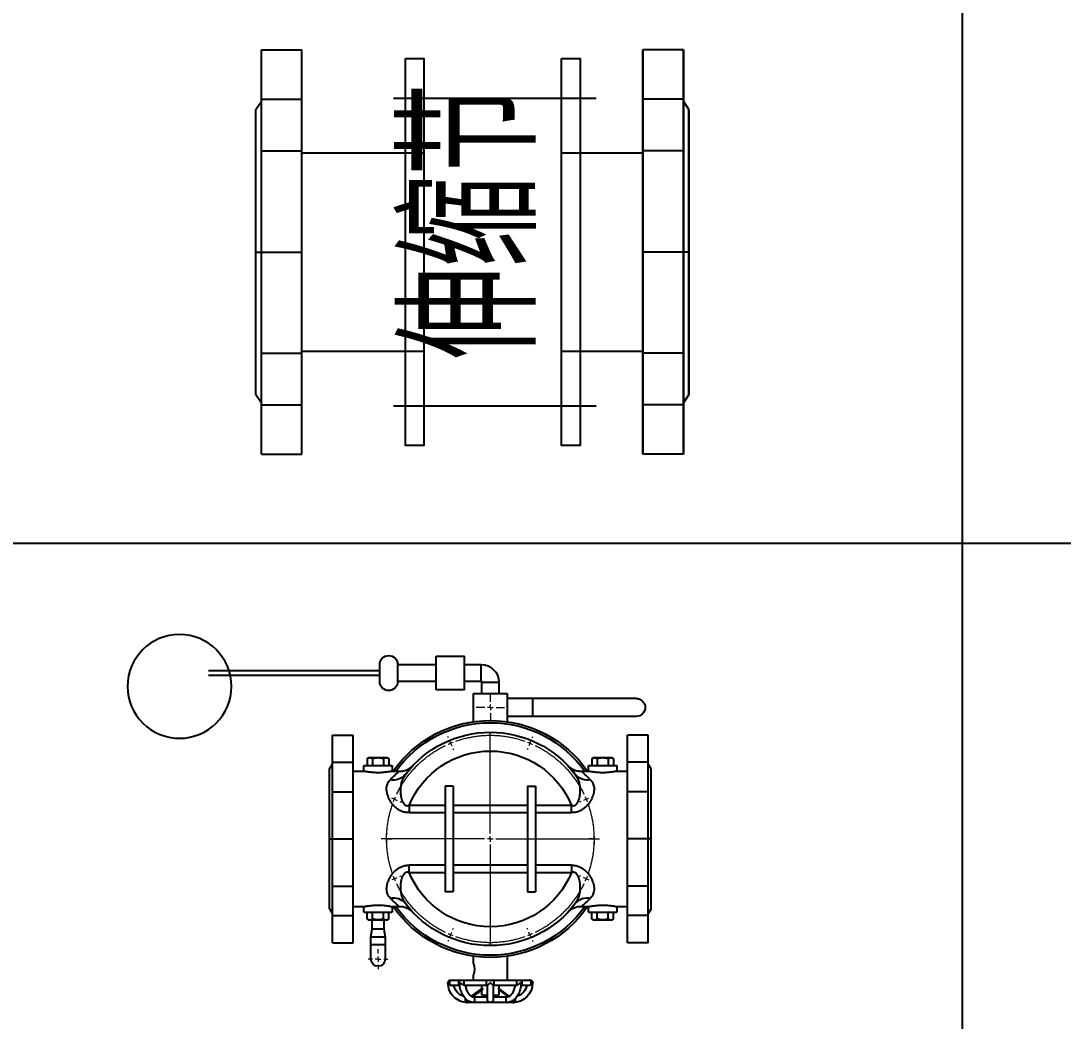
# Model space of a CAD drawing. Header units: millimetres. Extents: x 10779125 to 11142123, y -372083 to -144871.
# Drawn here: x 11049985 to 11052026, y -312486 to -310526 of the extents above; entities that cross this region are included whole.
import ezdxf

# ---------------------------------------------------------------- set-up
doc = ezdxf.new("R2010")
doc.units = ezdxf.units.MM
doc.header["$LTSCALE"] = 1000
doc.header["$MEASUREMENT"] = 0
doc.linetypes.add('CENTER', pattern=[2.9, 2.5, -0.2, 0, -0.2])
doc.linetypes.add('CENTERX2', pattern=[0.4, 0.25, -0.05, 0.05, -0.05])
doc.layers.get('0').update_dxf_attribs({"color": 255, "linetype": 'CONTINUOUS'})
for name, color, linetype in [('1', 255, 'CONTINUOUS'), ('1轮廓实线层', 7, 'CONTINUOUS'), ('3中心线层', 1, 'CENTER'), ('6文字层', 3, 'CONTINUOUS')]:
    doc.layers.add(name, color=color, linetype=linetype)
doc.styles.add('AAAASZSY', font='aaaaszsysim.shx', dxfattribs={"width": 0.75, "bigfont": 'aaaaszsyfs.shx'})

# ---------------------------------------------------------------- blocks, each defined once
blk = doc.blocks.new('DN100法兰侧视图')
at = {"layer": '1'}
for p, q in [((-22, 110), (0, 110)), ((-22, 110), (-22, -110)), ((0, 110), (0, -110)), ((-25, 77.5), (-22, 82)), ((-25, 77.5), (-25, -77.5)), ((-22, 55), (0, 55)), ((-22, -55), (0, -55)), ((-25, -77.5), (-22, -82)), ((-22, -110), (0, -110))]:
    blk.add_line(p, q, dxfattribs=at)
at = {"layer": '3中心线层'}
for p, q in [((-22, 83.15), (0, 83.15)), ((-25, 0), (0, 0)), ((-22, -83.15), (0, -83.15))]:
    blk.add_line(p, q, dxfattribs=at)
blk = doc.blocks.new('SW_CENTERMARKSYMBOL_3')
at = {"color": 0, "linetype": 'Continuous', "lineweight": 0}
for p, q in [((17.58, -39.94), (17.58, 4.75)), ((-0.96, 2.31), (-1.23, 2.97)), ((0, 0), (-0.48, 1.15)), ((0, 0), (0.48, -1.15)), ((35.16, 0), (34.68, -1.15)), ((35.16, 0), (35.64, 1.15)), ((36.12, 2.31), (36.39, 2.97)), ((0.96, -2.31), (1.23, -2.97)), ((34.2, -2.31), (33.93, -2.97)), ((-27.17, -23.9), (-27.83, -23.63)), ((-24.86, -24.86), (-26.02, -24.38)), ((-24.86, -24.86), (-23.71, -25.34)), ((-22.55, -25.82), (-21.89, -26.09)), ((57.71, -25.82), (57.05, -26.09)), ((60.02, -24.86), (58.87, -25.34)), ((60.02, -24.86), (61.18, -24.38)), ((62.33, -23.9), (62.99, -23.63)), ((17.58, -42.44), (17.58, -41.19)), ((15.08, -42.44), (-29.61, -42.44)), ((17.58, -42.44), (16.33, -42.44)), ((17.58, -42.44), (17.58, -43.69)), ((17.58, -42.44), (18.83, -42.44)), ((17.58, -44.94), (17.58, -89.63)), ((20.08, -42.44), (64.77, -42.44)), ((-24.86, -60.02), (-23.71, -59.54)), ((-22.55, -59.06), (-21.89, -58.79)), ((57.71, -59.06), (57.05, -58.79)), ((60.02, -60.02), (58.87, -59.54)), ((-27.17, -60.98), (-27.83, -61.25)), ((-24.86, -60.02), (-26.02, -60.5)), ((60.02, -60.02), (61.18, -60.5)), ((62.33, -60.98), (62.99, -61.25)), ((0.96, -82.57), (1.23, -81.91)), ((34.2, -82.57), (33.93, -81.91)), ((-0.96, -87.19), (-1.23, -87.86)), ((0, -84.88), (-0.48, -86.04)), ((0, -84.88), (0.48, -83.73)), ((35.16, -84.88), (34.68, -83.73)), ((35.16, -84.88), (35.64, -86.04)), ((36.12, -87.19), (36.39, -87.86))]:
    blk.add_line(p, q, dxfattribs=at)
for start, end in [(112.5, 114.0591), (110.9409, 112.5), (67.5, 69.0591), (65.9409, 67.5), (157.5, 159.0591), (155.9409, 157.5), (22.5, 24.0591), (20.9409, 22.5), (200.9409, 202.5), (337.5, 339.0591), (202.5, 204.0591), (335.9409, 337.5), (245.9409, 247.5), (247.5, 249.0591), (290.9409, 292.5), (292.5, 294.0591)]:
    blk.add_arc((17.58, -42.44), 45.94, start, end, dxfattribs=at)
at = {"color": 0, "linetype": 'CENTERX2', "lineweight": 0}
for start, end in [(70.6181, 109.3819), (115.6181, 154.3819), (25.6181, 64.3819), (160.6181, 199.3819), (340.6181, 19.3819), (205.6181, 244.3819), (295.6181, 334.3819), (250.6181, 289.3819)]:
    blk.add_arc((17.58, -42.44), 45.94, start, end, dxfattribs=at)
blk = doc.blocks.new('SW_CENTERMARKSYMBOL_4')
at = {"color": 0, "linetype": 'Continuous', "lineweight": 0}
for p, q in [((-1.25, 0), (-2.34375, 0)), ((0, 0), (-1.25, 0)), ((0, 1.25), (0, 2.34375)), ((0, 0), (0, 1.25)), ((0, 0), (0, -1.25)), ((0, 0), (1.25, 0)), ((1.25, 0), (2.34375, 0)), ((0, -1.25), (0, -2.34375))]:
    blk.add_line(p, q, dxfattribs=at)
blk = doc.blocks.new('SW_CENTERMARKSYMBOL_5')
at = {"color": 0, "linetype": 'Continuous', "lineweight": 0}
for p, q in [((-1.25, 0), (-2.34375, 0)), ((0, 0), (-1.25, 0)), ((0, 1.25), (0, 2.34375)), ((0, 0), (0, 1.25)), ((0, 0), (0, -1.25)), ((0, 0), (1.25, 0)), ((1.25, 0), (2.34375, 0)), ((0, -1.25), (0, -2.34375))]:
    blk.add_line(p, q, dxfattribs=at)
blk = doc.blocks.new('SW_CENTERMARKSYMBOL_6')
at = {"color": 0, "linetype": 'Continuous', "lineweight": 0}
for p, q in [((0, 2.5), (0, 6.25)), ((-2.5, 0), (-6.25, 0)), ((0, 0), (-1.25, 0)), ((0, 0), (0, 1.25)), ((0, 0), (0, -1.25)), ((0, 0), (1.25, 0)), ((2.5, 0), (6.25, 0)), ((0, -2.5), (0, -6.25))]:
    blk.add_line(p, q, dxfattribs=at)
blk = doc.blocks.new('SW_CENTERMARKSYMBOL_7')
at = {"color": 0, "linetype": 'Continuous', "lineweight": 0}
for p, q in [((-2.5, 0), (-4.4, 0)), ((0, 0), (-1.25, 0)), ((0, 2.5), (0, 4.4)), ((0, 0), (0, 1.25)), ((0, 0), (0, -1.25)), ((0, 0), (1.25, 0)), ((2.5, 0), (4.4, 0)), ((0, -2.5), (0, -4.4))]:
    blk.add_line(p, q, dxfattribs=at)
blk = doc.blocks.new('DN80法兰侧视图')
at = {"layer": '1'}
for p, q in [((-20, 100), (0, 100)), ((-20, 100), (-20, -100)), ((0, 100), (0, -100)), ((-23, 67.5), (-20, 72)), ((-23, 67.5), (-23, -67.5)), ((-20, 45.5), (0, 45.5)), ((-20, -45.5), (0, -45.5)), ((-23, -67.5), (-20, -72)), ((-20, -100), (0, -100))]:
    blk.add_line(p, q, dxfattribs=at)
at = {"layer": '3中心线层'}
for p, q in [((-20, 73.9), (0, 73.9)), ((-23, 0), (0, 0)), ((-23, 0), (0, 0)), ((-20, -73.9), (0, -73.9))]:
    blk.add_line(p, q, dxfattribs=at)
blk = doc.blocks.new('DN100遥控浮球阀')
at = {"color": 7, "linetype": 'Continuous', "lineweight": 25}
for p, q in [((55.9, 198.9), (25.2, 198.9)), ((25.2, 162.1), (25.2, 198.9)), ((55.9, 162.1), (55.9, 198.9)), ((25.2, 189.7), (6.8, 189.7)), ((97.6, 189.7), (55.9, 189.7)), ((97.6, 171.3), (97.6, 189.7)), ((117.3, 171.3), (117.3, 189.7)), ((303.4, 183.3), (117.3, 183.3)), ((-12.3, 170.7), (-12.3, 158.4)), ((6.1, 158.4), (6.1, 170.7)), ((6.8, 171.3), (25.2, 171.3)), ((55.9, 171.3), (97.6, 171.3)), ((117.3, 177.8), (303.4, 177.8)), ((25.2, 162.1), (55.9, 162.1)), ((-161.7, 152.9), (-48.8, 152.9)), ((-48.8, 152.9), (-48.8, 133.2)), ((-48.8, 152.9), (-21.5, 152.9)), ((-21.5, 158.4), (-21.5, 127.7)), ((15.4, 158.4), (-21.5, 158.4)), ((-21.5, 152.9), (-21.5, 133.2)), ((15.4, 127.7), (15.4, 158.4)), ((-161.7, 133.2), (-48.8, 133.2)), ((-48.8, 133.2), (-21.5, 133.2)), ((-20.8, 127.7), (-21.5, 127.7)), ((15.4, 127.7), (14.7, 127.7)), ((-140.7, 79.8), (-140.7, 73.7)), ((-109.8, 79.8), (-140.7, 79.8)), ((-135.6, 88.1), (-137.2, 87)), ((-137.2, 87), (-137.2, 79.8)), ((-135.6, 88.1), (-134.2, 88.1)), ((-134.2, 88.1), (-125.3, 88.1)), ((-131.2, 87), (-131.2, 79.8)), ((-125.3, 88.1), (-116.3, 88.1)), ((-119.3, 87), (-119.3, 79.8)), ((-116.3, 88.1), (-114.9, 88.1)), ((-113.4, 87), (-114.9, 88.1)), ((-113.4, 87), (-113.4, 79.8)), ((-109.8, 73.7), (-109.8, 79.8)), ((103.6, 79.8), (103.6, 73.7)), ((134.6, 79.8), (103.6, 79.8)), ((108.8, 88.1), (107.2, 87)), ((107.2, 87), (107.2, 79.8)), ((108.8, 88.1), (110.2, 88.1)), ((110.2, 88.1), (119.1, 88.1)), ((113.2, 87), (113.2, 79.8)), ((119.1, 88.1), (128.1, 88.1)), ((125.1, 87), (125.1, 79.8)), ((128.1, 88.1), (129.4, 88.1)), ((131, 87), (129.4, 88.1)), ((131, 87), (131, 79.8)), ((134.6, 73.7), (134.6, 79.8)), ((-140.7, 73.7), (-152.1, 73.7)), ((-101.9, 73.7), (-109.8, 73.7)), ((103.7, 73.7), (95.8, 73.7)), ((146, 73.7), (134.6, 73.7)), ((-43.6, 57.4), (-52.2, 57.4)), ((-52.2, 57.4), (-52.2, -57.4)), ((-43.6, 57.4), (-43.6, -57.4)), ((37.5, 57.4), (37.5, -57.4)), ((37.5, 57.4), (46.1, 57.4)), ((46.1, 57.4), (46.1, -57.4)), ((-91.4, 28.6), (-91.4, 36.5)), ((-91.4, 36.5), (-52.2, 36.5)), ((-43.6, 36.5), (37.5, 36.5)), ((46.1, 36.5), (85.3, 36.5)), ((85.3, 36.5), (85.3, 28.6)), ((-52.2, 28.6), (-91.4, 28.6)), ((37.5, 28.6), (-43.6, 28.6)), ((85.3, 28.6), (46.1, 28.6)), ((-91.4, -28.6), (-52.2, -28.6)), ((-91.4, -28.6), (-91.4, -36.5)), ((-43.6, -28.6), (37.5, -28.6)), ((46.1, -28.6), (85.3, -28.6)), ((85.3, -36.5), (85.3, -28.6)), ((-52.2, -36.5), (-91.4, -36.5)), ((37.5, -36.5), (-43.6, -36.5)), ((85.3, -36.5), (46.1, -36.5)), ((-43.6, -57.4), (-52.2, -57.4)), ((37.5, -57.4), (46.1, -57.4)), ((-152.1, -73.7), (-140.7, -73.7)), ((-140.7, -73.7), (-140.7, -79.8)), ((-109.8, -73.7), (-102, -73.7)), ((-109.8, -79.8), (-109.8, -73.7)), ((95.8, -73.7), (103.7, -73.7)), ((103.6, -73.7), (103.6, -79.8)), ((134.6, -73.7), (146, -73.7)), ((134.6, -79.8), (134.6, -73.7)), ((-109.8, -79.8), (-140.7, -79.8)), ((-137.2, -87), (-137.2, -79.8)), ((-137.2, -87), (-135.6, -88.1)), ((-134.2, -88.1), (-135.6, -88.1)), ((-125.3, -88.1), (-134.2, -88.1)), ((-131.2, -87), (-131.2, -79.8)), ((-116.3, -88.1), (-125.3, -88.1)), ((-119.3, -87), (-119.3, -79.8)), ((-114.9, -88.1), (-116.3, -88.1)), ((-114.9, -88.1), (-113.4, -87)), ((-113.4, -87), (-113.4, -79.8)), ((134.6, -79.8), (103.6, -79.8)), ((107.2, -87), (107.2, -79.8)), ((107.2, -87), (108.8, -88.1)), ((110.2, -88.1), (108.8, -88.1)), ((119.1, -88.1), (110.2, -88.1)), ((112.7, -88.1), (112.7, -98.3)), ((113.2, -87), (113.2, -79.8)), ((128.1, -88.1), (119.1, -88.1)), ((125.1, -87), (125.1, -79.8)), ((125.6, -98.3), (125.6, -88.1)), ((129.4, -88.1), (128.1, -88.1)), ((129.4, -88.1), (131, -87)), ((131, -87), (131, -79.8)), ((112.7, -98.3), (111.4, -106.6)), ((112.7, -98.3), (125.6, -98.3)), ((126.9, -106.6), (125.6, -98.3)), ((111.4, -106.6), (111.4, -114.8)), ((126.9, -106.6), (111.4, -106.6)), ((126.9, -114.8), (126.9, -106.6)), ((111.4, -114.8), (111.4, -130.8)), ((126.9, -130.8), (126.9, -114.8)), ((-21.5, -127.6), (-21.5, -153.5)), ((15.4, -135.7), (15.4, -127.6)), ((-45.2, -153.5), (-46.1, -153.5)), ((-34.4, -153.5), (-45.2, -153.5)), ((-31.2, -153.5), (-34.4, -153.5)), ((-5.3, -153.5), (-31.2, -153.5)), ((-0.8, -153.5), (-5.3, -153.5)), ((25.1, -153.5), (-0.8, -153.5)), ((15.4, -153.5), (15.4, -147.9)), ((28.3, -153.5), (25.1, -153.5)), ((39, -153.5), (28.3, -153.5)), ((39.9, -153.5), (39, -153.5)), ((-44.7, -159.6), (-36.3, -159.6)), ((-30.5, -159.6), (-6.1, -159.6)), ((-23.5, -171.1), (-11.8, -162.4)), ((-11.8, -163.8), (-22.2, -171.6)), ((-12.3, -159.6), (-12.3, -162.7)), ((-12.3, -164.2), (-12.3, -170.1)), ((-11.8, -162.4), (-11.8, -163.8)), ((-6.1, -159.5), (-6.1, -174.8)), ((0, -174.8), (0, -159.3)), ((0, -159.6), (24.4, -159.6)), ((5.6, -162.4), (5.6, -163.8)), ((17.3, -171.1), (5.6, -162.4)), ((5.6, -163.8), (16, -171.6)), ((6.1, -162.7), (6.1, -159.6)), ((6.1, -170.1), (6.1, -164.2)), ((30, -159.6), (38.6, -159.6)), ((-27.6, -178.1), (-20.4, -178.1)), ((-6.1, -171.9), (-20.5, -171.9)), ((-20.4, -178.1), (-3, -178.1)), ((-6.1, -170.1), (-12.3, -170.1)), ((-3, -178.1), (14.3, -178.1)), ((6.1, -170.1), (0, -170.1)), ((14.3, -171.9), (0, -171.9)), ((14.3, -178.1), (21.5, -178.1))]:
    blk.add_line(p, q, dxfattribs=at)
at = {"color": 8, "linetype": 'Continuous', "lineweight": 25}
for p, q in [((6.8, 171.3), (6.8, 189.7)), ((6.1, 170.7), (-12.3, 170.7)), ((126.9, -114.8), (111.4, -114.8))]:
    blk.add_line(p, q, dxfattribs=at)
at = {"color": 8, "linetype": 'Continuous', "lineweight": 25, "flags": 128}
for points in [[(-46.1, -159.4), (-46.8, -158.8), (-47.3, -157.8), (-47.5, -156.7), (-47.3, -155.5), (-46.9, -154.5), (-46.2, -153.8), (-45.4, -153.5), (-45.2, -153.5)], [(-6.1, -159.4), (-6.8, -158.8), (-7.2, -157.8), (-7.4, -156.7), (-7.3, -155.5), (-6.9, -154.5), (-6.2, -153.8), (-5.5, -153.5), (-5.3, -153.5)], [(0, -159.4), (0.6, -158.8), (1.1, -157.8), (1.2, -156.7), (1.1, -155.5), (0.7, -154.5), (0.1, -153.8), (-0.6, -153.5), (-0.8, -153.5)], [(39.9, -159.4), (40.6, -158.8), (41.1, -157.8), (41.3, -156.7), (41.2, -155.5), (40.7, -154.5), (40.1, -153.8), (39.2, -153.5), (39, -153.5)]]:
    blk.add_lwpolyline(points, dxfattribs=at)
at = {"color": 7, "linetype": 'Continuous', "lineweight": 25}
blk.add_circle((335.1, 166), 56.5, dxfattribs=at)
for centre, radius, start, end in [((107.5, 189.7), 9.82, 0, 180), ((6.8, 170.7), 19, 90, 180), ((6.8, 170.7), 0.614, 90, 180), ((107.5, 171.3), 9.82, 180, 0), ((-161.7, 143.1), 9.82, 90, 180), ((-161.7, 143.1), 9.82, 180, 270), ((-3.1, 0), 128.9, 90, 145.1501), ((-3.1, 0), 126.5, 90, 144.3717), ((-3.1, 0), 128.9, 34.8499, 90), ((-3.1, 0), 126.5, 35.6283, 90), ((-3.1, 0), 116.1, 37.0393, 142.9607), ((-3.1, 0), 95.6, 22.4575, 157.5425), ((-108.4, 80.4), 16.4, 257.048, 320.4653), ((102.2, 80.4), 16.4, 219.5347, 282.952), ((-3.1, 0), 95.6, 202.4575, 337.5425), ((-108.4, -80.4), 16.4, 39.5347, 102.952), ((102.2, -80.4), 16.4, 77.048, 140.4653), ((-3.1, 0), 128.9, 214.8499, 325.1501), ((-3.1, 0), 126.5, 215.6283, 324.3717), ((-3.1, 0), 116.1, 217.0393, 322.9607), ((33.2, -141.8), 18.9, 161.0319, 198.7087), ((119.1, -130.8), 7.74, 180, 0), ((-46.1, -156.6), 3.07, 90, 180.053), ((-27.6, -156.6), 21.5, 180.0216, 270), ((21.5, -156.6), 21.5, 270, 0.0064), ((39.9, -156.6), 3.07, 359.9471, 90), ((-27.6, -156.6), 15.4, 191.537, 251.5263), ((21.5, -156.6), 15.4, 288.3931, 348.463)]:
    blk.add_arc(centre, radius, start, end, dxfattribs=at)
at = {"color": 8, "linetype": 'Continuous', "lineweight": 25}
for centre, radius, start, end in [((-34.4, -156.6), 3.07, 90.0722, 229.5898), ((-5.8, -156.7), 25.7, 172.7895, 185.9907), ((-0.4, -156.7), 25.7, 354.0093, 7.2105), ((28.3, -156.6), 3.07, 310.4293, 89.9278)]:
    blk.add_arc(centre, radius, start, end, dxfattribs=at)
at = {"color": 7, "linetype": 'Continuous', "lineweight": 25}
for points, knots in [([(-137.2, 87), (-136.7, 87.3), (-136.2, 87.6), (-135.2, 88), (-134.7, 88.1), (-134.2, 88.1)], [0, 0, 0, 0, 0.5, 0.5, 1, 1, 1, 1]), ([(-134.2, 88.1), (-133.9, 88.1), (-133.7, 88.1), (-133.2, 87.9), (-132.9, 87.9), (-132.2, 87.6), (-131.7, 87.3), (-131.2, 87)], [0, 0, 0, 0, 0.25, 0.25, 0.5, 0.5, 1, 1, 1, 1]), ([(-131.2, 87), (-130.3, 87.3), (-129.3, 87.6), (-127.3, 88), (-126.3, 88.1), (-125.3, 88.1)], [0, 0, 0, 0, 0.5, 0.5, 1, 1, 1, 1]), ([(-125.3, 88.1), (-124.8, 88.1), (-124.2, 88.1), (-123.2, 87.9), (-122.7, 87.9), (-121.2, 87.6), (-120.3, 87.3), (-119.3, 87)], [0, 0, 0, 0, 0.25, 0.25, 0.5, 0.5, 1, 1, 1, 1]), ([(-119.3, 87), (-118.8, 87.3), (-118.3, 87.6), (-117.3, 88), (-116.8, 88.1), (-116.3, 88.1)], [0, 0, 0, 0, 0.5, 0.5, 1, 1, 1, 1]), ([(-116.3, 88.1), (-116.1, 88.1), (-115.8, 88.1), (-115.3, 87.9), (-115.1, 87.9), (-114.3, 87.6), (-113.8, 87.3), (-113.4, 87)], [0, 0, 0, 0, 0.25, 0.25, 0.5, 0.5, 1, 1, 1, 1]), ([(-87.5, 79.7), (-87.5, 79.7), (-87.5, 79.6), (-87.6, 79.5), (-87.9, 79.2), (-88.4, 78.8), (-89.2, 78.1), (-90.5, 77.1), (-92.4, 76), (-94.7, 74.9), (-97.2, 74.2), (-99.6, 73.8), (-101.1, 73.7), (-101.9, 73.7)], [0, 0, 0, 0, 0.033538, 0.06449, 0.089071, 0.127725, 0.176614, 0.290965, 0.401918, 0.572585, 0.722868, 0.859506, 1, 1, 1, 1]), ([(-95.4, 70.2), (-95, 70.8), (-93.5, 72.8), (-91.4, 75.3), (-89.4, 77.6), (-88.1, 79), (-87.3, 79.9), (-87.2, 80), (-87.2, 80)], [0, 0, 0, 0, 0.093945, 0.304, 0.51346, 0.685094, 0.857095, 1, 1, 1, 1]), ([(81.1, 79.9), (81.1, 79.9), (80.9, 80.1), (81, 80), (81.1, 79.9)], [0, 0, 0, 0, 0.339922, 1, 1, 1, 1]), ([(81.2, 79.8), (81.5, 79.5), (81.9, 79), (83.5, 77.3), (85.5, 75), (87.1, 73), (88, 72)], [0, 0, 0, 0, 0.256173, 0.504658, 0.753802, 1, 1, 1, 1]), ([(95.8, 73.7), (95.6, 73.7), (94.7, 73.7), (93, 73.8), (90.9, 74.2), (88.9, 74.8), (87.2, 75.6), (85.6, 76.4), (84.3, 77.2), (83.2, 78), (82.4, 78.7), (81.9, 79.1), (81.6, 79.4), (81.4, 79.6), (81.4, 79.6), (81.4, 79.6)], [0, 0, 0, 0, 0.036366, 0.170946, 0.299657, 0.421868, 0.536687, 0.642861, 0.73851, 0.820134, 0.880997, 0.922157, 0.955519, 0.985962, 1, 1, 1, 1]), ([(107.2, 87), (107.7, 87.3), (108.2, 87.6), (109.2, 88), (109.7, 88.1), (110.2, 88.1)], [0, 0, 0, 0, 0.5, 0.5, 1, 1, 1, 1]), ([(110.2, 88.1), (110.4, 88.1), (110.7, 88.1), (111.2, 87.9), (111.5, 87.9), (112.2, 87.6), (112.7, 87.3), (113.2, 87)], [0, 0, 0, 0, 0.25, 0.25, 0.5, 0.5, 1, 1, 1, 1]), ([(113.2, 87), (114.1, 87.3), (115.1, 87.6), (117.1, 88), (118.1, 88.1), (119.1, 88.1)], [0, 0, 0, 0, 0.5, 0.5, 1, 1, 1, 1]), ([(119.1, 88.1), (119.6, 88.1), (120.1, 88.1), (121.2, 87.9), (121.7, 87.9), (123.2, 87.6), (124.1, 87.3), (125.1, 87)], [0, 0, 0, 0, 0.25, 0.25, 0.5, 0.5, 1, 1, 1, 1]), ([(125.1, 87), (125.6, 87.3), (126.1, 87.6), (127, 88), (127.5, 88.1), (128.1, 88.1)], [0, 0, 0, 0, 0.5, 0.5, 1, 1, 1, 1]), ([(128.1, 88.1), (128.3, 88.1), (128.6, 88.1), (129.1, 87.9), (129.3, 87.9), (130.1, 87.6), (130.6, 87.3), (131, 87)], [0, 0, 0, 0, 0.25, 0.25, 0.5, 0.5, 1, 1, 1, 1]), ([(-140.7, 73.7), (-140.7, 73.7), (-140.8, 73.7), (-140.5, 73.6), (-139.8, 73.5), (-138.6, 73.3), (-137.1, 73), (-135.3, 72.7), (-133.2, 72.5), (-130.8, 72.2), (-128.3, 72.1), (-125.7, 72), (-123.1, 72.1), (-120.6, 72.2), (-118.2, 72.4), (-116, 72.6), (-114.1, 72.9), (-112.4, 73.2), (-111.1, 73.4), (-110, 73.6), (-109.9, 73.7), (-109.8, 73.7)], [0, 0, 0, 0, 0.011997, 0.065755, 0.117479, 0.170665, 0.223089, 0.276983, 0.330263, 0.385102, 0.438058, 0.492613, 0.544528, 0.59796, 0.649756, 0.703, 0.755763, 0.810021, 0.86335, 0.918264, 1, 1, 1, 1]), ([(-91.4, 36.5), (-91.9, 36.4), (-92.3, 36.3), (-93.1, 36.2), (-93.3, 36.2), (-93.8, 36.2), (-94, 36.3), (-94.5, 36.4), (-94.7, 36.4), (-95.2, 36.6), (-95.4, 36.7), (-95.8, 37), (-96, 37.1), (-96.3, 37.4), (-96.5, 37.6), (-97, 38.1), (-97.3, 38.4), (-97.8, 39.2), (-98.1, 39.5), (-98.5, 40.3), (-98.7, 40.8), (-99, 41.6), (-99.2, 42), (-99.6, 43.3), (-99.9, 44.1), (-100.3, 45.8), (-100.4, 46.7), (-100.7, 48.4), (-100.8, 49.3), (-100.9, 51), (-100.9, 51.8), (-100.9, 54.3), (-100.8, 55.9), (-100.5, 58.3), (-100.3, 59), (-100, 60.6), (-99.8, 61.3), (-99.2, 63.5), (-98.7, 64.9), (-97.7, 66.8), (-97.3, 67.5), (-96.6, 68.7), (-96.1, 69.3), (-95.7, 69.9)], [0, 0, 0, 0, 0.03125, 0.03125, 0.046875, 0.046875, 0.0625, 0.0625, 0.078125, 0.078125, 0.09375, 0.09375, 0.109375, 0.109375, 0.125, 0.125, 0.15625, 0.15625, 0.1875, 0.1875, 0.21875, 0.21875, 0.25, 0.25, 0.3125, 0.3125, 0.375, 0.375, 0.4375, 0.4375, 0.5, 0.5, 0.625, 0.625, 0.6875, 0.6875, 0.75, 0.75, 0.875, 0.875, 0.9375, 0.9375, 1, 1, 1, 1]), ([(89.6, 69.9), (90.4, 68.7), (91.2, 67.5), (92.5, 64.9), (93, 63.5), (93.7, 61.3), (93.9, 60.6), (94.2, 59.1), (94.3, 58.3), (94.6, 55.9), (94.8, 54.3), (94.8, 51.8), (94.7, 51), (94.6, 49.3), (94.5, 48.4), (94.3, 46.7), (94.1, 45.9), (93.7, 44.1), (93.5, 43.3), (92.9, 41.6), (92.6, 40.7), (91.9, 39.5), (91.7, 39.2), (91.2, 38.4), (90.9, 38), (90.2, 37.4), (89.8, 37.1), (89.2, 36.7), (89, 36.6), (88.6, 36.4), (88.3, 36.4), (87.9, 36.3), (87.6, 36.2), (87.2, 36.2), (86.9, 36.2), (86.2, 36.3), (85.7, 36.4), (85.3, 36.5)], [0, 0, 0, 0, 0.125, 0.125, 0.25, 0.25, 0.3125, 0.3125, 0.375, 0.375, 0.5, 0.5, 0.5625, 0.5625, 0.625, 0.625, 0.6875, 0.6875, 0.75, 0.75, 0.8125, 0.8125, 0.84375, 0.84375, 0.875, 0.875, 0.90625, 0.90625, 0.921875, 0.921875, 0.9375, 0.9375, 0.953125, 0.953125, 0.96875, 0.96875, 1, 1, 1, 1]), ([(103.7, 73.7), (103.7, 73.7), (103.6, 73.7), (103.9, 73.6), (104.6, 73.5), (105.8, 73.3), (107.3, 73), (109.1, 72.7), (111.2, 72.5), (113.6, 72.2), (116.1, 72.1), (118.7, 72), (121.3, 72.1), (123.8, 72.2), (126.2, 72.4), (128.4, 72.6), (130.3, 72.9), (132, 73.2), (133.3, 73.4), (134.3, 73.6), (134.5, 73.7), (134.6, 73.7)], [0, 0, 0, 0, 0.011997, 0.065755, 0.117479, 0.170665, 0.223089, 0.276983, 0.330263, 0.385102, 0.438058, 0.492613, 0.544528, 0.59796, 0.649756, 0.703, 0.755763, 0.810021, 0.86335, 0.918264, 1, 1, 1, 1]), ([(-112, 64.4), (-112.6, 63.8), (-113.1, 63.2), (-113.8, 62.2), (-114, 61.9), (-114.3, 61.2), (-114.5, 60.8), (-115.3, 59), (-115.7, 57.5), (-115.9, 55.4), (-115.9, 55), (-115.9, 54.1), (-115.9, 53.7), (-115.8, 52.3), (-115.7, 51.4), (-115.1, 48.6), (-114.5, 46.7), (-113.3, 43.8), (-112.8, 42.8), (-111.7, 40.9), (-111.1, 39.9), (-109.7, 38.1), (-109, 37.2), (-107.8, 35.8), (-107.3, 35.4), (-106.5, 34.5), (-106, 34.1), (-104.6, 33), (-103.6, 32.2), (-102, 31.2), (-101.4, 30.9), (-100.2, 30.4), (-99.6, 30.1), (-98.4, 29.7), (-97.8, 29.5), (-96.6, 29.1), (-95.9, 29), (-94, 28.7), (-92.7, 28.6), (-91.4, 28.6)], [0, 0, 0, 0, 0.0625, 0.0625, 0.09375, 0.09375, 0.125, 0.125, 0.25, 0.25, 0.28125, 0.28125, 0.3125, 0.3125, 0.375, 0.375, 0.5, 0.5, 0.5625, 0.5625, 0.625, 0.625, 0.6875, 0.6875, 0.71875, 0.71875, 0.75, 0.75, 0.8125, 0.8125, 0.84375, 0.84375, 0.875, 0.875, 0.90625, 0.90625, 0.9375, 0.9375, 1, 1, 1, 1]), ([(85.3, 28.6), (85.9, 28.6), (86.6, 28.6), (87.9, 28.7), (88.5, 28.8), (89.8, 29), (90.4, 29.1), (91.7, 29.5), (92.3, 29.7), (94.1, 30.3), (95.2, 30.9), (96.9, 31.9), (97.4, 32.2), (98.4, 32.9), (98.9, 33.3), (100.3, 34.5), (101.2, 35.4), (102.4, 36.7), (102.8, 37.1), (103.5, 38), (103.9, 38.5), (104.9, 39.9), (105.5, 40.9), (106.6, 42.8), (107.1, 43.7), (108, 45.7), (108.3, 46.7), (108.9, 48.6), (109.2, 49.5), (109.5, 51.4), (109.7, 52.3), (109.8, 54.1), (109.8, 55), (109.6, 57.5), (109.2, 59.1), (108.4, 60.8), (108.2, 61.2), (107.8, 61.9), (107.6, 62.2), (107, 63.2), (106.5, 63.8), (105.9, 64.4)], [0, 0, 0, 0, 0.03125, 0.03125, 0.0625, 0.0625, 0.09375, 0.09375, 0.125, 0.125, 0.1875, 0.1875, 0.21875, 0.21875, 0.25, 0.25, 0.3125, 0.3125, 0.34375, 0.34375, 0.375, 0.375, 0.4375, 0.4375, 0.5, 0.5, 0.5625, 0.5625, 0.625, 0.625, 0.6875, 0.6875, 0.75, 0.75, 0.875, 0.875, 0.90625, 0.90625, 0.9375, 0.9375, 1, 1, 1, 1]), ([(-91.4, -28.6), (-92.1, -28.6), (-92.7, -28.6), (-94, -28.7), (-94.7, -28.8), (-95.9, -29), (-96.6, -29.1), (-97.8, -29.5), (-98.4, -29.7), (-100.2, -30.3), (-101.4, -30.9), (-103, -31.9), (-103.5, -32.2), (-104.6, -32.9), (-105, -33.3), (-106.5, -34.5), (-107.3, -35.4), (-108.6, -36.7), (-108.9, -37.1), (-109.7, -38), (-110, -38.5), (-111.1, -39.9), (-111.7, -40.9), (-112.8, -42.8), (-113.2, -43.7), (-114.1, -45.7), (-114.5, -46.7), (-115.1, -48.6), (-115.3, -49.5), (-115.7, -51.4), (-115.8, -52.3), (-115.9, -54.1), (-115.9, -55), (-115.7, -57.5), (-115.3, -59.1), (-114.5, -60.8), (-114.3, -61.2), (-114, -61.9), (-113.8, -62.2), (-113.1, -63.2), (-112.6, -63.8), (-112, -64.4)], [0, 0, 0, 0, 0.03125, 0.03125, 0.0625, 0.0625, 0.09375, 0.09375, 0.125, 0.125, 0.1875, 0.1875, 0.21875, 0.21875, 0.25, 0.25, 0.3125, 0.3125, 0.34375, 0.34375, 0.375, 0.375, 0.4375, 0.4375, 0.5, 0.5, 0.5625, 0.5625, 0.625, 0.625, 0.6875, 0.6875, 0.75, 0.75, 0.875, 0.875, 0.90625, 0.90625, 0.9375, 0.9375, 1, 1, 1, 1]), ([(105.9, -64.4), (106.5, -63.8), (107, -63.2), (107.6, -62.2), (107.8, -61.9), (108.2, -61.2), (108.4, -60.8), (109.2, -59), (109.6, -57.5), (109.7, -55.4), (109.7, -55), (109.8, -54.1), (109.7, -53.7), (109.7, -52.3), (109.5, -51.4), (109, -48.6), (108.4, -46.7), (107.1, -43.8), (106.6, -42.8), (105.5, -40.9), (104.9, -39.9), (103.6, -38.1), (102.8, -37.2), (101.6, -35.8), (101.2, -35.4), (100.3, -34.5), (99.9, -34.1), (98.5, -33), (97.4, -32.2), (95.8, -31.2), (95.2, -30.9), (94.1, -30.4), (93.5, -30.1), (92.3, -29.7), (91.7, -29.5), (90.4, -29.1), (89.8, -29), (87.9, -28.7), (86.6, -28.6), (85.3, -28.6)], [0, 0, 0, 0, 0.0625, 0.0625, 0.09375, 0.09375, 0.125, 0.125, 0.25, 0.25, 0.28125, 0.28125, 0.3125, 0.3125, 0.375, 0.375, 0.5, 0.5, 0.5625, 0.5625, 0.625, 0.625, 0.6875, 0.6875, 0.71875, 0.71875, 0.75, 0.75, 0.8125, 0.8125, 0.84375, 0.84375, 0.875, 0.875, 0.90625, 0.90625, 0.9375, 0.9375, 1, 1, 1, 1]), ([(-95.7, -69.9), (-96.6, -68.7), (-97.3, -67.5), (-98.6, -64.9), (-99.2, -63.5), (-99.8, -61.3), (-100, -60.6), (-100.3, -59.1), (-100.5, -58.3), (-100.8, -55.9), (-100.9, -54.3), (-100.9, -51.8), (-100.9, -51), (-100.8, -49.3), (-100.7, -48.4), (-100.4, -46.7), (-100.3, -45.9), (-99.9, -44.1), (-99.6, -43.3), (-99.1, -41.6), (-98.7, -40.7), (-98.1, -39.5), (-97.8, -39.2), (-97.3, -38.4), (-97, -38), (-96.3, -37.4), (-96, -37.1), (-95.4, -36.7), (-95.1, -36.6), (-94.7, -36.4), (-94.5, -36.4), (-94, -36.3), (-93.8, -36.2), (-93.3, -36.2), (-93.1, -36.2), (-92.3, -36.3), (-91.9, -36.4), (-91.4, -36.5)], [0, 0, 0, 0, 0.125, 0.125, 0.25, 0.25, 0.3125, 0.3125, 0.375, 0.375, 0.5, 0.5, 0.5625, 0.5625, 0.625, 0.625, 0.6875, 0.6875, 0.75, 0.75, 0.8125, 0.8125, 0.84375, 0.84375, 0.875, 0.875, 0.90625, 0.90625, 0.921875, 0.921875, 0.9375, 0.9375, 0.953125, 0.953125, 0.96875, 0.96875, 1, 1, 1, 1]), ([(85.3, -36.5), (85.7, -36.4), (86.2, -36.3), (86.9, -36.2), (87.2, -36.2), (87.6, -36.2), (87.9, -36.3), (88.4, -36.4), (88.6, -36.4), (89, -36.6), (89.2, -36.7), (89.6, -37), (89.8, -37.1), (90.2, -37.4), (90.4, -37.6), (90.9, -38.1), (91.2, -38.4), (91.7, -39.2), (91.9, -39.5), (92.4, -40.3), (92.5, -40.8), (92.9, -41.6), (93.1, -42), (93.5, -43.3), (93.7, -44.1), (94.1, -45.8), (94.3, -46.7), (94.5, -48.4), (94.6, -49.3), (94.7, -51), (94.8, -51.8), (94.8, -54.3), (94.7, -55.9), (94.3, -58.3), (94.2, -59), (93.9, -60.6), (93.7, -61.3), (93, -63.5), (92.5, -64.9), (91.5, -66.8), (91.2, -67.5), (90.4, -68.7), (90, -69.3), (89.6, -69.9)], [0, 0, 0, 0, 0.03125, 0.03125, 0.046875, 0.046875, 0.0625, 0.0625, 0.078125, 0.078125, 0.09375, 0.09375, 0.109375, 0.109375, 0.125, 0.125, 0.15625, 0.15625, 0.1875, 0.1875, 0.21875, 0.21875, 0.25, 0.25, 0.3125, 0.3125, 0.375, 0.375, 0.4375, 0.4375, 0.5, 0.5, 0.625, 0.625, 0.6875, 0.6875, 0.75, 0.75, 0.875, 0.875, 0.9375, 0.9375, 1, 1, 1, 1]), ([(-109.8, -73.7), (-109.8, -73.7), (-109.9, -73.7), (-110.6, -73.5), (-111.6, -73.3), (-113, -73.1), (-114.8, -72.8), (-116.9, -72.5), (-119.2, -72.3), (-121.7, -72.1), (-124.3, -72), (-126.9, -72), (-129.4, -72.1), (-131.8, -72.3), (-134, -72.6), (-136, -72.8), (-137.8, -73.1), (-139.1, -73.4), (-140.1, -73.6), (-140.7, -73.7), (-140.7, -73.7), (-140.7, -73.7)], [0, 0, 0, 0, 0.052134, 0.1058, 0.157929, 0.211532, 0.264353, 0.318673, 0.371991, 0.426897, 0.479436, 0.533551, 0.585246, 0.63842, 0.690519, 0.744073, 0.797187, 0.851835, 0.905012, 0.959789, 1, 1, 1, 1]), ([(-102, -73.7), (-101.8, -73.7), (-100.8, -73.7), (-99.1, -73.8), (-97, -74.2), (-95.1, -74.8), (-93.3, -75.6), (-91.7, -76.4), (-90.4, -77.2), (-89.3, -78), (-88.6, -78.7), (-88, -79.1), (-87.7, -79.4), (-87.6, -79.6), (-87.5, -79.6), (-87.5, -79.6)], [0, 0, 0, 0, 0.036366, 0.170946, 0.299657, 0.421868, 0.536687, 0.642861, 0.73851, 0.820134, 0.880997, 0.922157, 0.955519, 0.985962, 1, 1, 1, 1]), ([(-87.3, -79.8), (-87.6, -79.5), (-88.1, -79), (-89.7, -77.3), (-91.6, -75), (-93.3, -73), (-94.1, -72)], [0, 0, 0, 0, 0.256173, 0.504658, 0.753802, 1, 1, 1, 1]), ([(89.3, -70.2), (88.8, -70.8), (87.4, -72.8), (85.3, -75.3), (83.2, -77.6), (81.9, -79), (81.1, -79.9), (81, -80), (81, -80)], [0, 0, 0, 0, 0.093945, 0.304, 0.51346, 0.685094, 0.857095, 1, 1, 1, 1]), ([(81.3, -79.7), (81.3, -79.7), (81.4, -79.6), (81.5, -79.5), (81.8, -79.2), (82.2, -78.8), (83.1, -78.1), (84.4, -77.1), (86.3, -76), (88.5, -74.9), (91, -74.2), (93.4, -73.8), (95, -73.7), (95.8, -73.7)], [0, 0, 0, 0, 0.033538, 0.06449, 0.089071, 0.127725, 0.176614, 0.290965, 0.401918, 0.572585, 0.722868, 0.859506, 1, 1, 1, 1]), ([(134.6, -73.7), (134.6, -73.7), (134.5, -73.7), (133.8, -73.5), (132.8, -73.3), (131.4, -73.1), (129.6, -72.8), (127.5, -72.5), (125.2, -72.3), (122.7, -72.1), (120.1, -72), (117.5, -72), (115, -72.1), (112.6, -72.3), (110.3, -72.6), (108.3, -72.8), (106.6, -73.1), (105.2, -73.4), (104.3, -73.6), (103.7, -73.7), (103.7, -73.7), (103.7, -73.7)], [0, 0, 0, 0, 0.052134, 0.1058, 0.157929, 0.211532, 0.264353, 0.318673, 0.371991, 0.426897, 0.479436, 0.533551, 0.585246, 0.63842, 0.69052, 0.744073, 0.797187, 0.851835, 0.905012, 0.959789, 1, 1, 1, 1]), ([(-134.2, -88.1), (-134.5, -88.1), (-134.7, -88.1), (-135.2, -87.9), (-135.5, -87.9), (-136.2, -87.6), (-136.7, -87.3), (-137.2, -87)], [0, 0, 0, 0, 0.25, 0.25, 0.5, 0.5, 1, 1, 1, 1]), ([(-131.2, -87), (-131.7, -87.3), (-132.2, -87.6), (-133.2, -88), (-133.7, -88.1), (-134.2, -88.1)], [0, 0, 0, 0, 0.5, 0.5, 1, 1, 1, 1]), ([(-131.2, -87), (-130.3, -87.3), (-129.3, -87.6), (-127.3, -88), (-126.3, -88.1), (-125.3, -88.1)], [0, 0, 0, 0, 0.5, 0.5, 1, 1, 1, 1]), ([(-125.3, -88.1), (-124.8, -88.1), (-124.2, -88.1), (-123.2, -87.9), (-122.7, -87.9), (-121.2, -87.6), (-120.3, -87.3), (-119.3, -87)], [0, 0, 0, 0, 0.25, 0.25, 0.5, 0.5, 1, 1, 1, 1]), ([(-116.3, -88.1), (-116.6, -88.1), (-116.8, -88.1), (-117.3, -87.9), (-117.6, -87.9), (-118.3, -87.6), (-118.8, -87.3), (-119.3, -87)], [0, 0, 0, 0, 0.25, 0.25, 0.5, 0.5, 1, 1, 1, 1]), ([(-113.4, -87), (-113.8, -87.3), (-114.3, -87.6), (-115.3, -88), (-115.8, -88.1), (-116.3, -88.1)], [0, 0, 0, 0, 0.5, 0.5, 1, 1, 1, 1]), ([(-87.2, -79.9), (-87.2, -79.9), (-87.1, -80.1), (-87.2, -80), (-87.2, -79.9)], [0, 0, 0, 0, 0.339922, 1, 1, 1, 1]), ([(110.2, -88.1), (109.9, -88.1), (109.7, -88.1), (109.2, -87.9), (108.9, -87.9), (108.2, -87.6), (107.7, -87.3), (107.2, -87)], [0, 0, 0, 0, 0.25, 0.25, 0.5, 0.5, 1, 1, 1, 1]), ([(113.2, -87), (112.7, -87.3), (112.2, -87.6), (111.2, -88), (110.7, -88.1), (110.2, -88.1)], [0, 0, 0, 0, 0.5, 0.5, 1, 1, 1, 1]), ([(113.2, -87), (114.1, -87.3), (115.1, -87.6), (117.1, -88), (118.1, -88.1), (119.1, -88.1)], [0, 0, 0, 0, 0.5, 0.5, 1, 1, 1, 1]), ([(119.1, -88.1), (119.6, -88.1), (120.1, -88.1), (121.2, -87.9), (121.7, -87.9), (123.2, -87.6), (124.1, -87.3), (125.1, -87)], [0, 0, 0, 0, 0.25, 0.25, 0.5, 0.5, 1, 1, 1, 1]), ([(128.1, -88.1), (127.8, -88.1), (127.5, -88.1), (127, -87.9), (126.8, -87.9), (126, -87.6), (125.6, -87.3), (125.1, -87)], [0, 0, 0, 0, 0.25, 0.25, 0.5, 0.5, 1, 1, 1, 1]), ([(131, -87), (130.6, -87.3), (130.1, -87.6), (129.1, -88), (128.6, -88.1), (128.1, -88.1)], [0, 0, 0, 0, 0.5, 0.5, 1, 1, 1, 1]), ([(-49.1, -156.6), (-49.1, -156.7), (-49.1, -156.7), (-49.1, -156.9), (-49.1, -156.9), (-49, -157.1), (-49, -157.3), (-48.8, -157.6), (-48.8, -157.7), (-48.5, -158), (-48.4, -158.1), (-48.2, -158.3), (-48, -158.5), (-47.7, -158.7), (-47.5, -158.8), (-47.1, -159), (-46.9, -159.1), (-46.5, -159.3), (-46.3, -159.3), (-46.1, -159.4)], [0, 0, 0, 0, 0.0625, 0.0625, 0.125, 0.125, 0.25, 0.25, 0.375, 0.375, 0.5, 0.5, 0.625, 0.625, 0.75, 0.75, 0.875, 0.875, 1, 1, 1, 1]), ([(-36.4, -158.3), (-36.4, -158.2), (-36.5, -157.8), (-36.2, -157.2), (-35.8, -156.8), (-35.6, -156.6), (-35.6, -156.6)], [0, 0, 0, 0, 0.24398, 0.71501, 0.99438, 1, 1, 1, 1]), ([(-36.5, -158.3), (-36.4, -159.2), (-36.3, -161), (-35.7, -163.7), (-34.9, -166.4), (-33.7, -168.9), (-32.4, -171.2), (-30.7, -173.2), (-28.9, -175), (-26.9, -176.3), (-24.8, -177.3), (-22.7, -177.9), (-21.2, -178.1), (-20.4, -178.1), (-20.3, -178.1)], [0, 0, 0, 0, 0.079691, 0.171994, 0.264482, 0.357184, 0.450069, 0.542932, 0.635439, 0.727129, 0.817544, 0.906448, 0.988573, 1, 1, 1, 1]), ([(-35.6, -156.6), (-35.6, -156.7), (-35.5, -156.7), (-35.4, -156.9), (-35.3, -156.9), (-35.1, -157.1), (-34.9, -157.3), (-34.6, -157.6), (-34.4, -157.7), (-34, -158), (-33.8, -158.1), (-33.4, -158.3), (-33.2, -158.5), (-32.8, -158.7), (-32.6, -158.8), (-32.2, -159), (-32, -159.1), (-31.7, -159.3), (-31.5, -159.3), (-31.3, -159.4)], [0, 0, 0, 0, 0.0625, 0.0625, 0.125, 0.125, 0.25, 0.25, 0.375, 0.375, 0.5, 0.5, 0.625, 0.625, 0.75, 0.75, 0.875, 0.875, 1, 1, 1, 1]), ([(-6.1, -159.4), (-6.1, -159.3), (-6.1, -159.3), (-6, -159.1), (-5.9, -159), (-5.6, -158.7), (-5.4, -158.5), (-4.8, -158), (-4.5, -157.7), (-4, -157.3), (-3.8, -157.1), (-3.4, -156.9), (-3.3, -156.7), (-3.1, -156.6)], [0, 0, 0, 0, 0.125, 0.125, 0.25, 0.25, 0.5, 0.5, 0.75, 0.75, 0.875, 0.875, 1, 1, 1, 1]), ([(-3.1, -156.6), (-3, -156.7), (-2.9, -156.7), (-2.7, -156.9), (-2.6, -156.9), (-2.3, -157.1), (-2.2, -157.3), (-1.8, -157.6), (-1.7, -157.7), (-1.3, -158), (-1.2, -158.1), (-0.9, -158.3), (-0.8, -158.5), (-0.5, -158.7), (-0.4, -158.8), (-0.2, -159), (-0.2, -159.1), (-0.1, -159.3), (0, -159.3), (0, -159.4)], [0, 0, 0, 0, 0.0625, 0.0625, 0.125, 0.125, 0.25, 0.25, 0.375, 0.375, 0.5, 0.5, 0.625, 0.625, 0.75, 0.75, 0.875, 0.875, 1, 1, 1, 1]), ([(14.1, -178.1), (14.6, -178.1), (15.7, -178), (17.6, -177.7), (19.7, -176.9), (21.7, -175.8), (23.5, -174.3), (25.2, -172.5), (26.7, -170.4), (28, -168.1), (29, -165.5), (29.8, -162.8), (30.2, -160.4), (30.3, -158.9), (30.3, -158.4)], [0, 0, 0, 0, 0.052486, 0.13897, 0.225536, 0.312812, 0.40124, 0.490929, 0.581697, 0.673206, 0.765121, 0.85719, 0.949281, 1, 1, 1, 1]), ([(25.2, -159.4), (25.3, -159.3), (25.5, -159.3), (25.9, -159.1), (26.1, -159), (26.5, -158.8), (26.7, -158.7), (27.1, -158.5), (27.3, -158.3), (27.7, -158.1), (27.9, -158), (28.2, -157.7), (28.4, -157.6), (28.8, -157.3), (28.9, -157.2), (29.2, -156.9), (29.4, -156.7), (29.5, -156.6)], [0, 0, 0, 0, 0.125, 0.125, 0.25, 0.25, 0.375, 0.375, 0.5, 0.5, 0.625, 0.625, 0.75, 0.75, 0.875, 0.875, 1, 1, 1, 1]), ([(29.5, -156.6), (29.5, -156.6), (29.8, -156.9), (30.3, -157.5), (30.3, -158.1), (30.3, -158.4)], [0, 0, 0, 0, 0.005602, 0.520372, 1, 1, 1, 1]), ([(39.9, -159.4), (40.2, -159.3), (40.4, -159.3), (40.8, -159.1), (41, -159), (41.6, -158.7), (41.9, -158.5), (42.4, -158), (42.6, -157.7), (42.8, -157.3), (42.9, -157.1), (43, -156.9), (43, -156.7), (43, -156.6)], [0, 0, 0, 0, 0.125, 0.125, 0.25, 0.25, 0.5, 0.5, 0.75, 0.75, 0.875, 0.875, 1, 1, 1, 1]), ([(-46.1, -159.4), (-45.8, -159.5), (-45.3, -159.6), (-44.9, -159.6), (-44.7, -159.6)], [0, 0, 0, 0, 0.580794, 1, 1, 1, 1]), ([(-31.3, -159.4), (-31.1, -159.5), (-30.8, -159.6), (-30.6, -159.6), (-30.5, -159.6)], [0, 0, 0, 0, 0.61326, 1, 1, 1, 1]), ([(-20.4, -171.9), (-20.6, -171.9), (-21.3, -171.9), (-22.5, -171.6), (-24, -171), (-25.3, -170), (-26.6, -168.6), (-27.8, -166.9), (-28.8, -165), (-29.5, -162.9), (-30, -161), (-30.1, -159.8), (-30.2, -159.3)], [0, 0, 0, 0, 0.053184, 0.177074, 0.285028, 0.39986, 0.510863, 0.619882, 0.728158, 0.83626, 0.944392, 1, 1, 1, 1]), ([(24.1, -159.3), (24, -159.6), (23.9, -160.6), (23.5, -162.4), (22.8, -164.5), (21.9, -166.5), (20.8, -168.2), (19.6, -169.6), (18.3, -170.7), (16.9, -171.4), (15.5, -171.9), (14.6, -171.9), (14.2, -171.9)], [0, 0, 0, 0, 0.032167, 0.140228, 0.247962, 0.355322, 0.462389, 0.569401, 0.676877, 0.785903, 0.89824, 1, 1, 1, 1]), ([(24.4, -159.6), (24.5, -159.6), (24.6, -159.6), (24.9, -159.5), (25.2, -159.4), (25.2, -159.4)], [0, 0, 0, 0, 0.142073, 0.934908, 1, 1, 1, 1]), ([(38.7, -159.6), (38.9, -159.6), (39.3, -159.6), (39.7, -159.5), (39.9, -159.4)], [0, 0, 0, 0, 0.475526, 1, 1, 1, 1]), ([(-27.6, -178.1), (-27.6, -178.1), (-28, -178.1), (-28.8, -177.9), (-29.6, -177.3), (-30.2, -176.5), (-30.5, -175.6), (-30.6, -174.7), (-30.4, -174), (-30.3, -173.7), (-30.2, -173.6)], [0, 0, 0, 0, 0.001857, 0.219079, 0.424191, 0.58367, 0.712391, 0.841859, 0.954173, 1, 1, 1, 1]), ([(-20.4, -178.1), (-20.4, -178.1), (-20.5, -178.1), (-20.5, -178), (-20.5, -177.9), (-20.5, -177.8), (-20.5, -177.7), (-20.5, -177.6), (-20.5, -177.4), (-20.5, -177.2), (-20.5, -177), (-20.4, -176.7), (-20.4, -176.5), (-20.4, -176.1), (-20.4, -175.9), (-20.3, -175.4), (-20.3, -175.2), (-20.3, -174.7), (-20.3, -174.5), (-20.3, -174), (-20.3, -173.8), (-20.3, -173.4), (-20.3, -173.2), (-20.3, -172.9), (-20.3, -172.7), (-20.3, -172.4), (-20.3, -172.2), (-20.4, -172), (-20.4, -172), (-20.4, -171.9), (-20.4, -171.9), (-20.4, -171.9)], [0, 0, 0, 0, 0.0625, 0.0625, 0.125, 0.125, 0.1875, 0.1875, 0.25, 0.25, 0.3125, 0.3125, 0.375, 0.375, 0.4375, 0.4375, 0.5, 0.5, 0.5625, 0.5625, 0.625, 0.625, 0.6875, 0.6875, 0.75, 0.75, 0.875, 0.875, 0.9375, 0.9375, 1, 1, 1, 1]), ([(-6.1, -174.6), (-6.1, -174.8), (-6.1, -175.2), (-6, -175.9), (-5.6, -176.7), (-4.9, -177.5), (-4, -178), (-3.4, -178.1), (-3.1, -178.1), (-3.1, -178.1)], [0, 0, 0, 0, 0.0811313, 0.2079961, 0.3450932, 0.5440623, 0.7982175, 0.9978225, 1, 1, 1, 1]), ([(-3.1, -178.1), (-3.1, -178.1), (-2.7, -178.1), (-2, -177.9), (-1.1, -177.3), (-0.4, -176.5), (-0.1, -175.6), (0, -174.9), (0, -174.6), (0, -174.6)], [0, 0, 0, 0, 0.002158, 0.254429, 0.492638, 0.677851, 0.827343, 0.977702, 1, 1, 1, 1]), ([(14.3, -171.9), (14.3, -171.9), (14.3, -171.9), (14.3, -171.9), (14.3, -172), (14.2, -172), (14.2, -172), (14.2, -172.2), (14.2, -172.4), (14.1, -172.7), (14.1, -172.9), (14.1, -173.2), (14.1, -173.4), (14.1, -173.8), (14.1, -174), (14.2, -174.5), (14.2, -174.7), (14.2, -175.2), (14.2, -175.4), (14.2, -175.9), (14.3, -176.1), (14.3, -176.5), (14.3, -176.7), (14.3, -177), (14.3, -177.2), (14.3, -177.4), (14.3, -177.5), (14.3, -177.7), (14.3, -177.8), (14.3, -177.9), (14.3, -178), (14.3, -178), (14.3, -178.1), (14.3, -178.1), (14.3, -178.1), (14.3, -178.1)], [0, 0, 0, 0, 0.03125, 0.03125, 0.0625, 0.0625, 0.125, 0.125, 0.25, 0.25, 0.3125, 0.3125, 0.375, 0.375, 0.4375, 0.4375, 0.5, 0.5, 0.5625, 0.5625, 0.625, 0.625, 0.6875, 0.6875, 0.75, 0.75, 0.8125, 0.8125, 0.875, 0.875, 0.9375, 0.9375, 0.96875, 0.96875, 1, 1, 1, 1]), ([(24.1, -173.6), (24.2, -173.9), (24.4, -174.3), (24.4, -175.1), (24.3, -175.9), (24, -176.7), (23.4, -177.5), (22.5, -178), (21.8, -178.1), (21.5, -178.1), (21.5, -178.1)], [0, 0, 0, 0, 0.10224, 0.216272, 0.324479, 0.441413, 0.611118, 0.827893, 0.998144, 1, 1, 1, 1])]:
    blk.add_open_spline(points, degree=3, knots=knots, dxfattribs=at)
at = {"color": 8, "linetype": 'Continuous', "lineweight": 25}
for points, knots in [([(-112, 64.4), (-110.7, 65.7), (-108.6, 67.8), (-106.3, 69.9), (-104.8, 71.3), (-103.6, 72.3), (-102.7, 73.1), (-102.1, 73.5), (-101.9, 73.7), (-101.9, 73.7), (-101.9, 73.7)], [0, 0, 0, 0, 0.251352, 0.379484, 0.507589, 0.626188, 0.744764, 0.867469, 0.99016, 1, 1, 1, 1]), ([(95.8, 73.7), (95.8, 73.7), (95.8, 73.7), (96, 73.5), (96.6, 73), (98.1, 71.7), (100.7, 69.4), (103.4, 66.9), (105.1, 65.2), (105.9, 64.4)], [0, 0, 0, 0, 0.025565, 0.146584, 0.223221, 0.457073, 0.697553, 0.848307, 1, 1, 1, 1]), ([(-102, -73.7), (-102, -73.7), (-101.9, -73.7), (-102.1, -73.5), (-102.8, -73), (-104.3, -71.7), (-106.9, -69.4), (-109.6, -66.9), (-111.2, -65.2), (-112, -64.4)], [0, 0, 0, 0, 0.025565, 0.146584, 0.223221, 0.457073, 0.697553, 0.848307, 1, 1, 1, 1]), ([(105.9, -64.4), (104.5, -65.7), (102.5, -67.8), (100.2, -69.9), (98.7, -71.3), (97.4, -72.3), (96.5, -73.1), (96, -73.5), (95.7, -73.7), (95.8, -73.7), (95.8, -73.7)], [0, 0, 0, 0, 0.251352, 0.379484, 0.507589, 0.626188, 0.744764, 0.867469, 0.99016, 1, 1, 1, 1])]:
    blk.add_open_spline(points, degree=3, knots=knots, dxfattribs=at)
at = {"color": 7, "linetype": 'Continuous', "lineweight": 0, "xscale": 2.456140350877194, "yscale": 2.456140350877194, "zscale": 2.456140350877194}
for name, p in [('SW_CENTERMARKSYMBOL_6', (-3.1, 143.1)), ('SW_CENTERMARKSYMBOL_3', (-46.2, 104.2)), ('SW_CENTERMARKSYMBOL_4', (-115.9, 0)), ('SW_CENTERMARKSYMBOL_5', (109.8, 0)), ('SW_CENTERMARKSYMBOL_7', (119.1, -130.8))]:
    blk.add_blockref(name, p, dxfattribs=at)
at = {"yscale": 1.129032258064516, "zscale": 1.129032258064516, "rotation": 180}
for p, xscale in [((-152.1, 0), -1.129032258064516), ((146, 0), 1.129032258064516)]:
    blk.add_blockref('DN80法兰侧视图', p, dxfattribs=dict(at, xscale=xscale))

msp = doc.modelspace()

# ---------------------------------------------------------------- linework, layer by layer
msp.add_line((11051828.5, -307229.6, -89.1), (11051828.5, -313709.6, -89.1))
at = {"layer": '1轮廓实线层'}
msp.add_line((11045348.5, -311549.6, -89.1), (11053988.5, -311549.6, -89.1), dxfattribs=at)
at = {"layer": '6文字层'}
for p, q in [((11050714.8, -310678.1, -718.1), (11051112.2, -310678.1, -718.1)), ((11050535.5, -310784.9, -718.1), (11050774.8, -310784.9, -718.1)), ((11051044.3, -310784.9, -718.1), (11051203.4, -310784.9, -718.1)), ((11050535.5, -311173.7, -718.1), (11050774.8, -311173.7, -718.1)), ((11051044.3, -311173.7, -718.1), (11051203.4, -311173.7, -718.1)), ((11050714.8, -311280.6, -718.1), (11051112.2, -311280.6, -718.1))]:
    msp.add_line(p, q, dxfattribs=at)
at = {"layer": '6文字层', "elevation": -718.1}
for points in [[(11050738.8, -310600.5), (11050774.8, -310600.5), (11050774.8, -311358.2), (11050738.8, -311358.2)], [(11051044.3, -310600.5), (11051080.3, -310600.5), (11051080.3, -311358.2), (11051044.3, -311358.2)]]:
    msp.add_lwpolyline(points, close=True, dxfattribs=at)

# ---------------------------------------------------------------- block references
at = {"xscale": -1.8, "yscale": 1.8, "zscale": 1.8}
msp.add_blockref('DN100遥控浮球阀', (11050899.2, -312128.7, -89.1), dxfattribs=at)
at = {"layer": '1轮廓实线层', "yscale": 3.6, "zscale": 3.6, "rotation": 180}
for p, xscale in [((11050535.5, -310979.3, -718.1), -3.6), ((11051203.4, -310979.3, -718.1), 3.6)]:
    msp.add_blockref('DN100法兰侧视图', p, dxfattribs=dict(at, xscale=xscale))
at = {"layer": '1轮廓实线层', "xscale": -3.6, "yscale": 3.6, "zscale": 3.6}
msp.add_blockref('DN100法兰侧视图', (11051203.4, -310979.3, -718.1), dxfattribs=at)

# ---------------------------------------------------------------- texts
at = {"layer": '6文字层', "insert": (11050742, -310649.9, -1462.3), "char_height": 252, "attachment_point": 3, "rotation": 90, "style": 'AAAASZSY'}
msp.add_mtext_dynamic_manual_height_columns('伸缩节', width=680.901, gutter_width=1000, heights=[0], dxfattribs=at)

doc.saveas('drawing.dxf')
